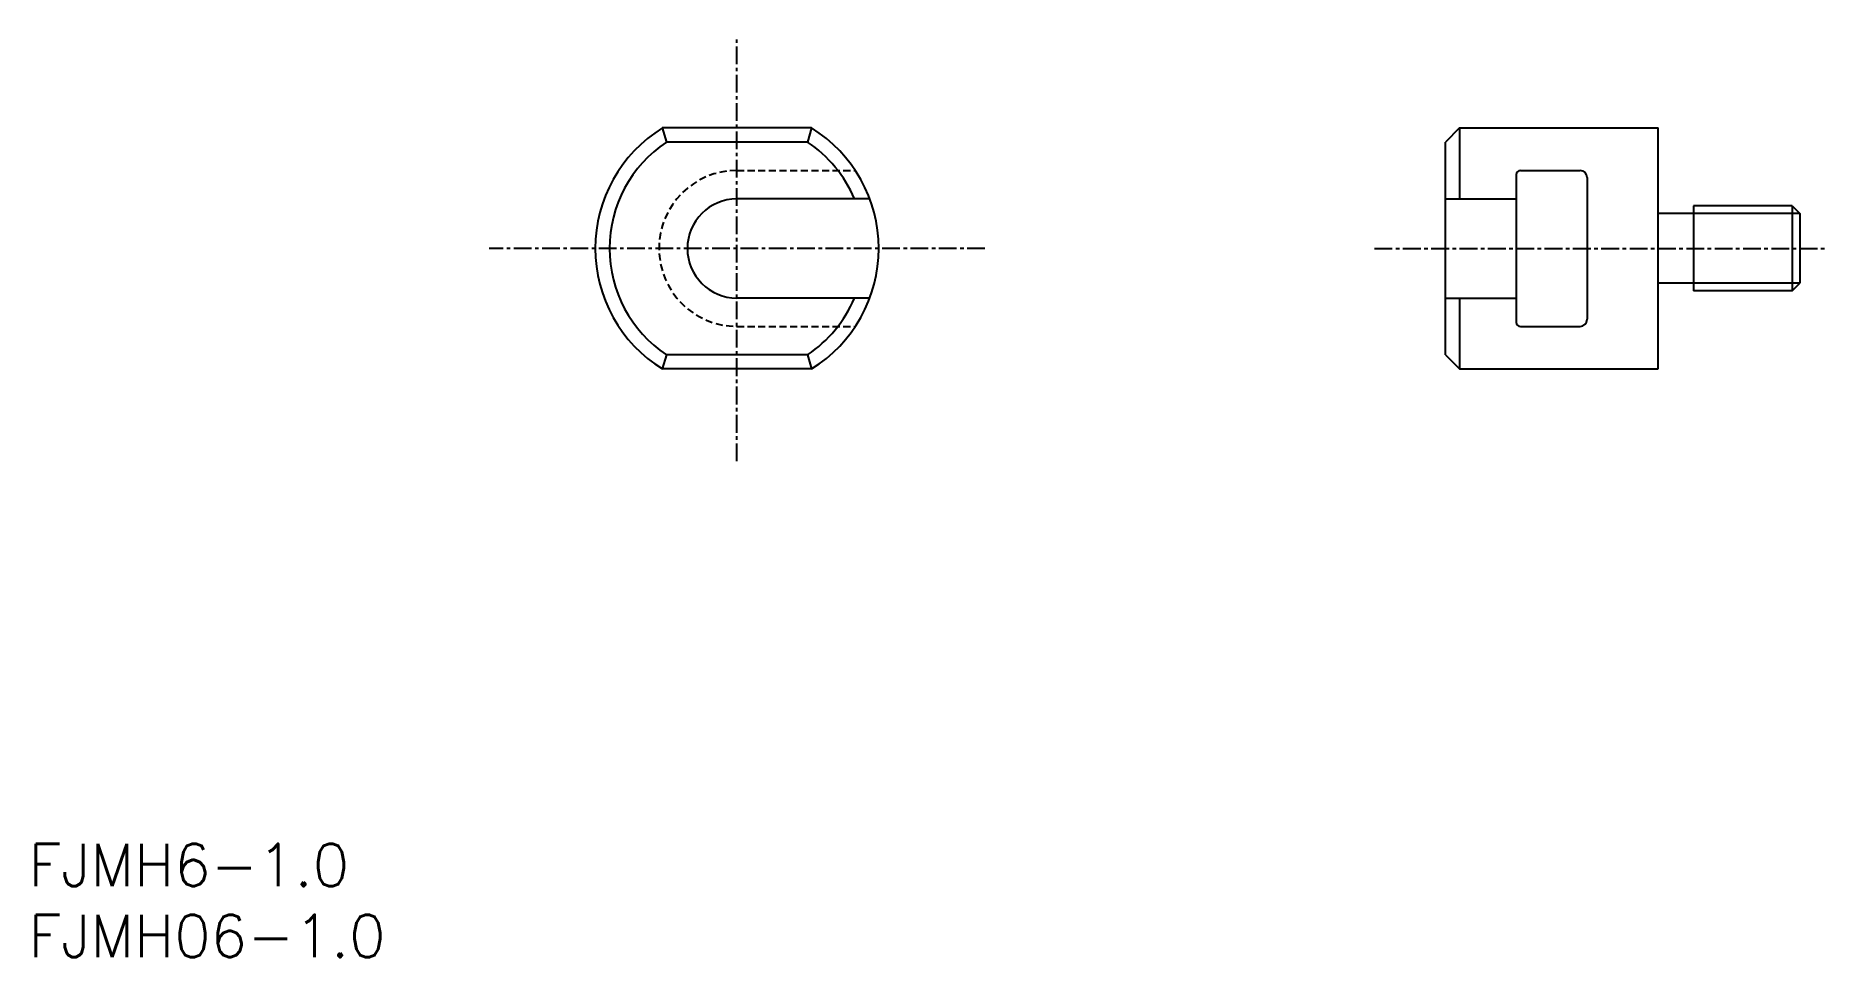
# Model space of a CAD drawing. Extents: x 1 to 127, y 0 to 65.
import ezdxf

# ---------------------------------------------------------------- set-up
doc = ezdxf.new("R2010")
doc.units = 0
doc.linetypes.add('CENTER', pattern=[2, 1.25, -0.25, 0.25, -0.25])
doc.linetypes.add('DASHED', pattern=[0.75, 0.5, -0.25])
doc.layers.get('0').update_dxf_attribs({"linetype": 'CONTINUOUS'})
doc.layers.add('CENTER', color=1, linetype='CENTER')
doc.styles.get("Standard").update_dxf_attribs({"font": 'txt.shx'})

# ---------------------------------------------------------------- blocks, each defined once
blk = doc.blocks.new('*U14')
at = {"color": 7, "linetype": 'CONTINUOUS'}
blk.add_text('FJMH06-1.0', height=3, dxfattribs=at).set_placement((0, 0))
blk = doc.blocks.new('*U15')
at = {"color": 7, "linetype": 'CONTINUOUS'}
blk.add_text('FJMH6-1.0', height=3, dxfattribs=at).set_placement((0, 5))

msp = doc.modelspace()

# ---------------------------------------------------------------- linework, layer by layer
at = {"color": 7, "linetype": 'CONTINUOUS'}
for p, q in [((55.27, 58.5), (44.73, 58.5)), ((44.73, 58.5), (45.03, 57.5)), ((55.27, 58.5), (54.97, 57.5)), ((101, 58.5), (100, 57.5)), ((101, 58.5), (115, 58.5)), ((101, 58.5), (101, 53.5)), ((115, 41.5), (115, 58.5)), ((54.97, 57.5), (45.03, 57.5)), ((100, 42.5), (100, 57.5)), ((105, 55.2), (105, 44.8)), ((105.3, 55.5), (109.5, 55.5)), ((110, 55), (110, 45)), ((59.37, 53.5), (50, 53.5)), ((100, 53.5), (105, 53.5)), ((117.5, 53), (117.5, 47)), ((124.46, 53), (117.5, 53)), ((124.46, 53), (125, 52.46)), ((124.46, 53), (124.46, 47)), ((125, 52.46), (125, 47.54)), ((124.46, 47), (117.5, 47)), ((124.46, 47), (125, 47.54)), ((59.37, 46.5), (50, 46.5)), ((100, 46.5), (105, 46.5)), ((101, 46.5), (101, 41.5)), ((105.3, 44.5), (109.5, 44.5)), ((45.03, 42.5), (44.73, 41.5)), ((54.97, 42.5), (45.03, 42.5)), ((54.97, 42.5), (55.27, 41.5)), ((100, 42.5), (101, 41.5)), ((55.27, 41.5), (44.73, 41.5)), ((101, 41.5), (115, 41.5))]:
    msp.add_line(p, q, dxfattribs=at)
at = {"color": 3, "linetype": 'DASHED'}
for p, q in [((50, 55.5), (58.35, 55.5)), ((50, 44.5), (58.35, 44.5))]:
    msp.add_line(p, q, dxfattribs=at)
at = {"color": 3, "linetype": 'CONTINUOUS'}
for p, q in [((125, 52.46), (115, 52.46)), ((125, 47.54), (115, 47.54))]:
    msp.add_line(p, q, dxfattribs=at)
at = {"color": 7, "linetype": 'CONTINUOUS'}
for centre, radius, start, end in [((50, 50), 10, 121.7883, 238.2117), ((50, 50), 10, 301.7883, 58.2117), ((50, 50), 9, 123.5573, 236.4427), ((50, 50), 9, 22.8854, 56.4427), ((105.3, 55.2), 0.3, 90, 180), ((109.5, 55), 0.5, 0, 90), ((50, 50), 3.5, 90, 270), ((50, 50), 9, 303.5573, 337.1146), ((105.3, 44.8), 0.3, 180, 270), ((109.5, 45), 0.5, 270, 0)]:
    msp.add_arc(centre, radius, start, end, dxfattribs=at)
at = {"color": 3, "linetype": 'DASHED'}
msp.add_arc((50, 50), 5.5, 90, 270, dxfattribs=at)
at = {"layer": 'CENTER', "color": 1, "linetype": 'CENTER'}
for p, q in [((50, 35), (50, 65)), ((67.5, 50), (32.5, 50)), ((95, 50), (126.8, 50))]:
    msp.add_line(p, q, dxfattribs=at)

# ---------------------------------------------------------------- block references
at = {"color": 7, "linetype": 'CONTINUOUS'}
for name in ['*U15', '*U14']:
    msp.add_blockref(name, (0, 0), dxfattribs=at)

doc.saveas('drawing.dxf')
